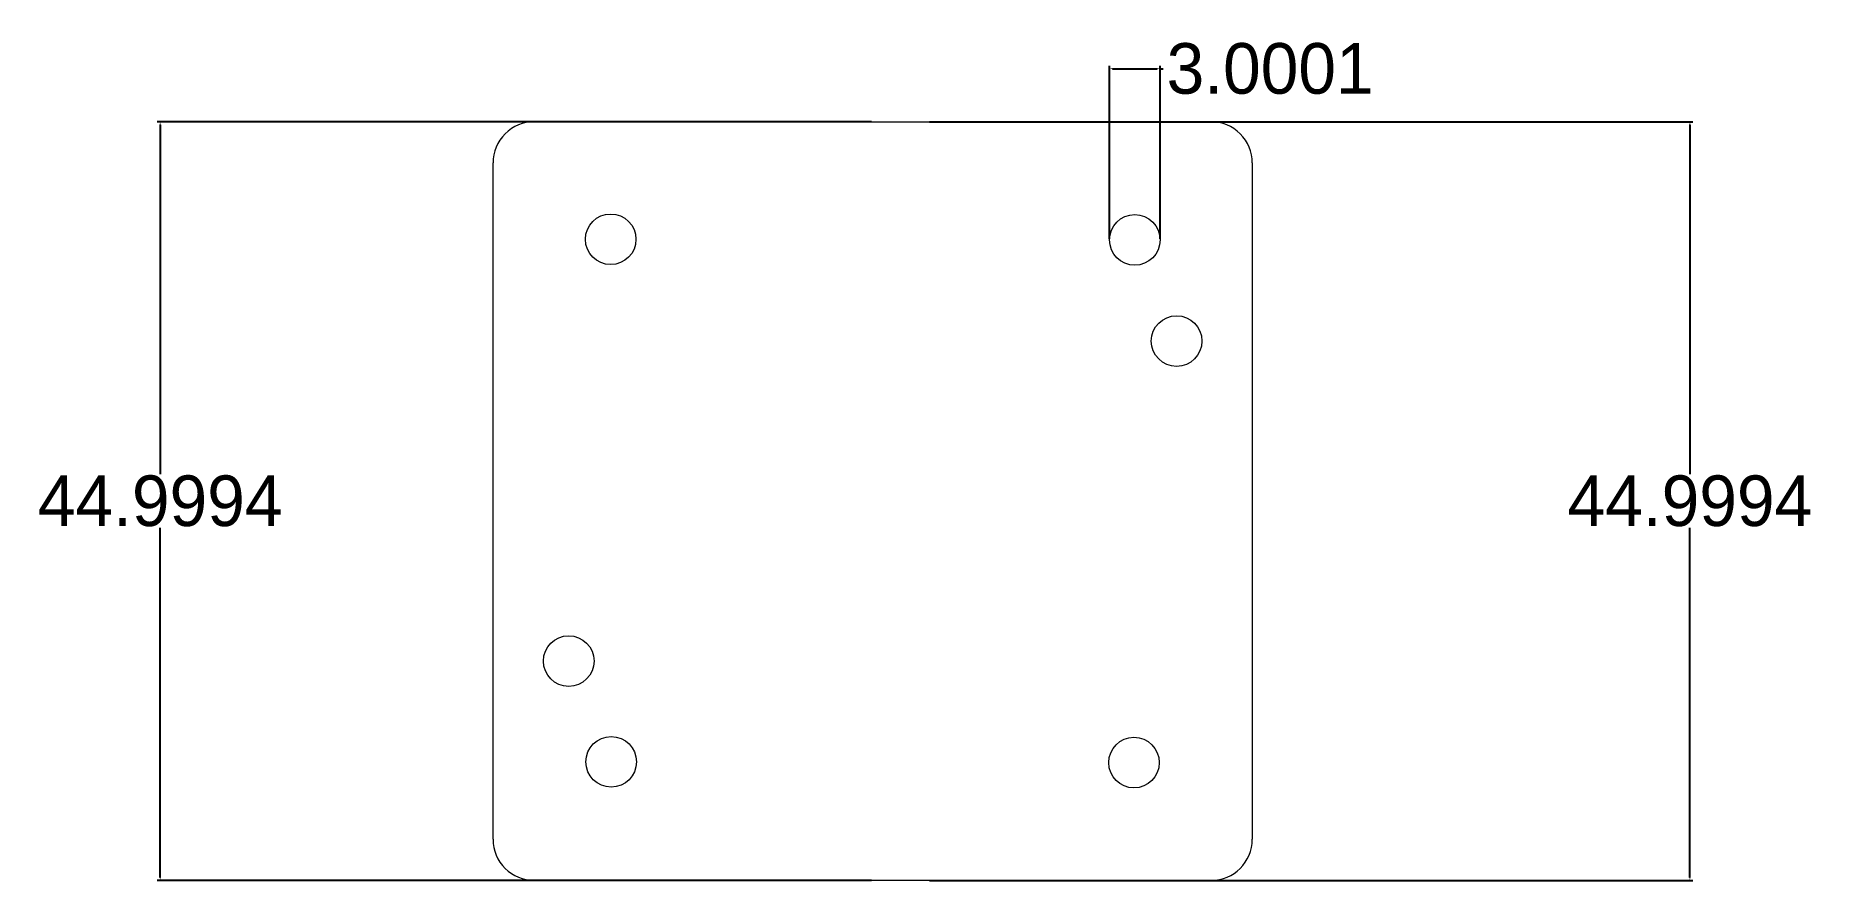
# Model space of a CAD drawing. Header units: centimetres. Extents: x -40 to 65, y -71 to -21.
import ezdxf

# ---------------------------------------------------------------- set-up
doc = ezdxf.new("R2010")
doc.units = ezdxf.units.CM
doc.header["$MEASUREMENT"] = 0
doc.layers.add('layer 1', color=7, linetype='Continuous')
doc.dimstyles.get("Standard").update_dxf_attribs({"dimtxt": 3, "dimasz": 0.18, "dimexe": 0.18, "dimexo": 0.0625, "dimgap": 0.09, "dimtad": 0, "dimtih": 1, "dimtoh": 1, "dimdec": 4, "dimzin": 0, "dimdsep": 46, "dimtxsty": 'Standard', "dimcen": 0.09, "dimadec": 0, "dimazin": 0, "dimtfac": 1, "dimtdec": 4, "dimtofl": 0, "dimtmove": 0, "dimatfit": 3, "dimfxl": 1, "dimtolj": 1, "dimtzin": 0, "dimarcsym": 0})

# ---------------------------------------------------------------- blocks, each defined once
blk = doc.blocks.new('*D4')
at = {"color": 0, "lineweight": -2}
for p, q in [((23.16, -32.61), (23.16, -22.34)), ((23.34, -22.52), (25.98, -22.52)), ((26.16, -32.61), (26.16, -22.34)), ((26.16, -22.52), (26.34, -22.52))]:
    blk.add_line(p, q, dxfattribs=at)
at = {"color": 0}
for points in [[(23.34, -22.49), (23.34, -22.55), (23.16, -22.52)], [(25.98, -22.49), (25.98, -22.55), (26.16, -22.52)]]:
    blk.add_solid(points, dxfattribs=at)
at = {"layer": 'Defpoints', "color": 0}
for p in [(26.16, -22.52), (23.16, -32.67), (26.16, -32.67)]:
    blk.add_point(p, dxfattribs=at)
at = {"color": 0, "insert": (32.68, -22.52), "char_height": 3, "attachment_point": 5}
blk.add_mtext('\\A1;3.0001', dxfattribs=at)
blk = doc.blocks.new('*D5')
at = {"color": 0, "lineweight": -2}
for p, q in [((12.49, -25.66), (57.74, -25.66)), ((57.56, -25.84), (57.56, -46.57)), ((57.56, -70.48), (57.56, -49.75)), ((12.49, -70.66), (57.74, -70.66))]:
    blk.add_line(p, q, dxfattribs=at)
at = {"color": 0}
for points in [[(57.53, -25.84), (57.59, -25.84), (57.56, -25.66)], [(57.53, -70.48), (57.59, -70.48), (57.56, -70.66)]]:
    blk.add_solid(points, dxfattribs=at)
at = {"layer": 'Defpoints', "color": 0}
for p in [(12.43, -25.66), (12.43, -70.66), (57.56, -70.66)]:
    blk.add_point(p, dxfattribs=at)
at = {"color": 0, "insert": (57.56, -48.16), "char_height": 3, "attachment_point": 5}
blk.add_mtext('\\A1;44.9994', dxfattribs=at)
blk = doc.blocks.new('*D6')
at = {"color": 0, "lineweight": -2}
for p, q in [((9.06, -25.66), (-33.29, -25.66)), ((-33.11, -25.84), (-33.11, -46.57)), ((-33.11, -70.48), (-33.11, -49.75)), ((9.06, -70.66), (-33.29, -70.66))]:
    blk.add_line(p, q, dxfattribs=at)
at = {"color": 0}
for points in [[(-33.14, -25.84), (-33.08, -25.84), (-33.11, -25.66)], [(-33.14, -70.48), (-33.08, -70.48), (-33.11, -70.66)]]:
    blk.add_solid(points, dxfattribs=at)
at = {"layer": 'Defpoints', "color": 0}
for p in [(9.12, -25.66), (-33.11, -70.66), (9.12, -70.66)]:
    blk.add_point(p, dxfattribs=at)
at = {"color": 0, "insert": (-33.11, -48.16), "char_height": 3, "attachment_point": 5}
blk.add_mtext('\\A1;44.9994', dxfattribs=at)

msp = doc.modelspace()

# ---------------------------------------------------------------- linework, layer by layer
at = {"layer": 'layer 1', "lineweight": 9}
for points, knots in [([(-10.93728, -25.65895), (-11.58448, -25.65895), (-12.20518, -25.91615), (-12.66288, -26.37385), (-12.66288, -26.37385), (-13.12048, -26.83145), (-13.37768, -27.45225), (-13.37768, -28.09935)], [0, 0, 0, 0, 0.333333333, 0.333333333, 0.333333333, 0.333333343, 1, 1, 1, 1]), ([(31.62172, -28.09935), (31.62172, -27.45225), (31.36452, -26.83145), (30.90692, -26.37385), (30.90692, -26.37385), (30.44922, -25.91615), (29.82852, -25.65895), (29.18132, -25.65895)], [0, 0, 0, 0, 0.333333333, 0.333333333, 0.333333333, 0.333333343, 1, 1, 1, 1]), ([(-4.90668, -32.63405), (-4.90668, -31.80575), (-5.57828, -31.13405), (-6.40678, -31.13405), (-6.40678, -31.13405), (-7.23508, -31.13405), (-7.90678, -31.80575), (-7.90678, -32.63405), (-7.90678, -32.63405), (-7.90678, -33.46255), (-7.23508, -34.13415), (-6.40678, -34.13415), (-6.40678, -34.13415), (-5.57828, -34.13415), (-4.90668, -33.46255), (-4.90668, -32.63405)], [0, 0, 0, 0, 0.2, 0.2, 0.2, 0.20000001, 0.4, 0.4, 0.4, 0.40000001, 0.6, 0.6, 0.6, 0.60000001, 1, 1, 1, 1]), ([(26.15832, -32.66905), (26.15832, -31.84055), (25.48682, -31.16895), (24.65832, -31.16895), (24.65832, -31.16895), (23.82992, -31.16895), (23.15822, -31.84055), (23.15822, -32.66905), (23.15822, -32.66905), (23.15822, -33.49735), (23.82972, -34.16905), (24.65832, -34.16905), (24.65832, -34.16905), (25.48682, -34.16905), (26.15832, -33.49735), (26.15832, -32.66905)], [0, 0, 0, 0, 0.2, 0.2, 0.2, 0.20000001, 0.4, 0.4, 0.4, 0.40000001, 0.6, 0.6, 0.6, 0.60000001, 1, 1, 1, 1]), ([(28.63652, -38.66865), (28.63652, -37.84035), (27.96502, -37.16865), (27.13662, -37.16865), (27.13662, -37.16865), (26.30822, -37.16865), (25.63662, -37.84035), (25.63662, -38.66865), (25.63662, -38.66865), (25.63662, -39.49715), (26.30822, -40.16865), (27.13662, -40.16865), (27.13662, -40.16865), (27.96502, -40.16865), (28.63652, -39.49715), (28.63652, -38.66865)], [0, 0, 0, 0, 0.2, 0.2, 0.2, 0.20000001, 0.4, 0.4, 0.4, 0.40000001, 0.6, 0.6, 0.6, 0.60000001, 1, 1, 1, 1]), ([(-7.39208, -57.64755), (-7.39208, -56.81915), (-8.06378, -56.14745), (-8.89208, -56.14745), (-8.89208, -56.14745), (-9.72058, -56.14745), (-10.39218, -56.81915), (-10.39218, -57.64755), (-10.39218, -57.64755), (-10.39218, -58.47605), (-9.72058, -59.14755), (-8.89208, -59.14755), (-8.89208, -59.14755), (-8.06378, -59.14755), (-7.39208, -58.47605), (-7.39208, -57.64755)], [0, 0, 0, 0, 0.2, 0.2, 0.2, 0.20000001, 0.4, 0.4, 0.4, 0.40000001, 0.6, 0.6, 0.6, 0.60000001, 1, 1, 1, 1]), ([(-4.87648, -63.62345), (-4.87648, -62.79495), (-5.54798, -62.12345), (-6.37648, -62.12345), (-6.37648, -62.12345), (-7.20488, -62.12345), (-7.87658, -62.79495), (-7.87658, -63.62345), (-7.87658, -63.62345), (-7.87658, -64.45185), (-7.20488, -65.12345), (-6.37648, -65.12345), (-6.37648, -65.12345), (-5.54798, -65.12345), (-4.87648, -64.45185), (-4.87648, -63.62345)], [0, 0, 0, 0, 0.2, 0.2, 0.2, 0.20000001, 0.4, 0.4, 0.4, 0.40000001, 0.6, 0.6, 0.6, 0.60000001, 1, 1, 1, 1]), ([(26.11072, -63.66955), (26.11072, -62.84105), (25.43902, -62.16945), (24.61072, -62.16945), (24.61072, -62.16945), (23.78222, -62.16945), (23.11062, -62.84105), (23.11062, -63.66955), (23.11062, -63.66955), (23.11062, -64.49785), (23.78222, -65.16955), (24.61072, -65.16955), (24.61072, -65.16955), (25.43902, -65.16955), (26.11072, -64.49785), (26.11072, -63.66955)], [0, 0, 0, 0, 0.2, 0.2, 0.2, 0.20000001, 0.4, 0.4, 0.4, 0.40000001, 0.6, 0.6, 0.6, 0.60000001, 1, 1, 1, 1]), ([(-13.37768, -68.21795), (-13.37768, -68.86515), (-13.12048, -69.48585), (-12.66288, -69.94355), (-12.66288, -69.94355), (-12.20518, -70.40135), (-11.58448, -70.65835), (-10.93728, -70.65835)], [0, 0, 0, 0, 0.333333333, 0.333333333, 0.333333333, 0.333333343, 1, 1, 1, 1])]:
    msp.add_open_spline(points, degree=3, knots=knots, dxfattribs=at)
for points in [[(-10.93728, -25.65895), (-10.93728, -25.65895), (29.18132, -25.65895), (29.18132, -25.65895)], [(-13.37768, -68.21795), (-13.37768, -68.21795), (-13.37768, -28.09935), (-13.37768, -28.09935)], [(31.62172, -28.09935), (31.62172, -28.09935), (31.62172, -68.21795), (31.62172, -68.21795)], [(29.18132, -70.65835), (30.52912, -70.65835), (31.62172, -69.56575), (31.62172, -68.21795)], [(29.18132, -70.65835), (29.18132, -70.65835), (-10.93728, -70.65835), (-10.93728, -70.65835)]]:
    msp.add_open_spline(points, degree=3, dxfattribs=at)

# ---------------------------------------------------------------- dimensions: what is measured, and where the dimension line sits
dim = msp.add_linear_dim(base=(26.15832, -22.51918), p1=(23.15822, -32.66897), p2=(26.15832, -32.66905), dimstyle='Standard')
dim.commit()
dim.dimension.update_dxf_attribs({"geometry": '*D4', "text_midpoint": (32.67832, -22.51918)})
for base, p1, p2, picture, middle in [((-33.11161, -70.65835), (9.12132, -25.65895), (9.12272, -70.65835), '*D6', (-33.11161, -48.15865)), ((57.55785, -70.65835), (12.42928, -25.65895), (12.42928, -70.65835), '*D5', (57.55785, -48.15865))]:
    dim = msp.add_linear_dim(base=base, p1=p1, p2=p2, angle=90, dimstyle='Standard')
    dim.commit()
    dim.dimension.update_dxf_attribs({"geometry": picture, "text_midpoint": middle})

doc.saveas('drawing.dxf')
